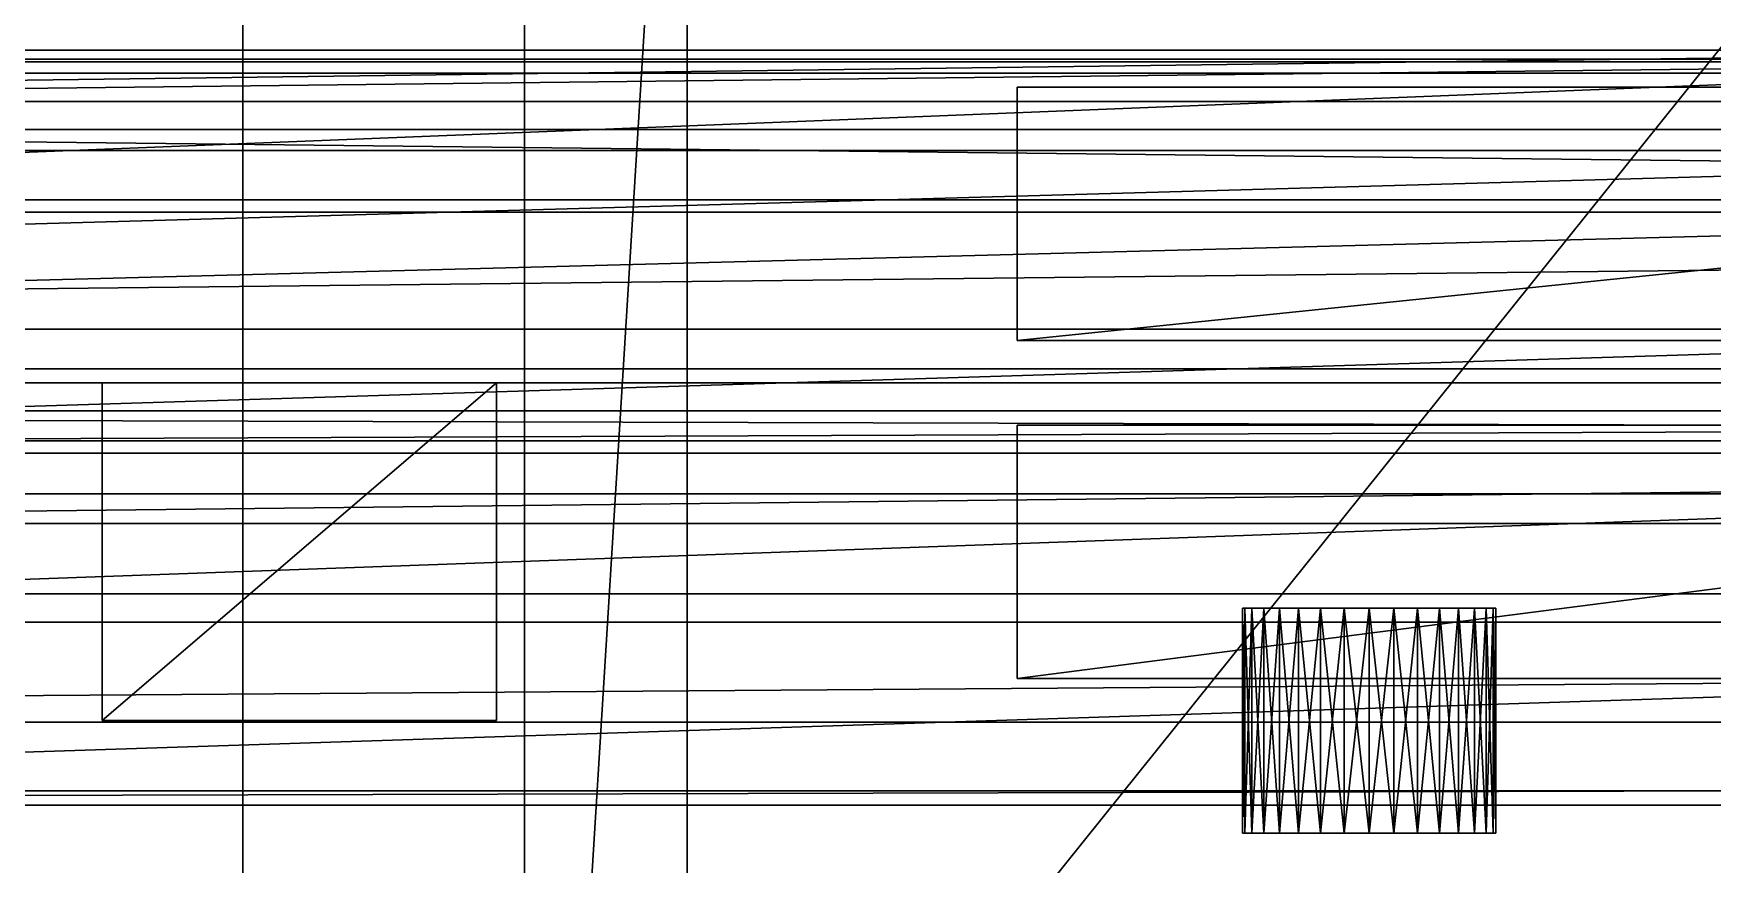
# Model space of a CAD drawing. Header units: millimetres. Extents: x -18 to 4450, y -985 to 970.
# Drawn here: x 1505.1 to 1624.4, y -880.2 to -821.2 of the extents above; entities that cross this region are included whole.
import ezdxf

# ---------------------------------------------------------------- set-up
doc = ezdxf.new("R2010")
doc.units = ezdxf.units.MM
for name, color, linetype in [('body__left_beltline_trim_front_door', 9, 'CONTINUOUS'), ('body__left_door_handle_chrome_face', 9, 'CONTINUOUS'), ('body__left_door_handle_shadow_gap', 8, 'CONTINUOUS'), ('body__left_door_open_reference', 40, 'CONTINUOUS'), ('body__left_door_outer_skin_tapered_surface', 40, 'CONTINUOUS'), ('body__left_door_window_bottom_frame', 250, 'CONTINUOUS'), ('body__left_door_window_top_frame', 250, 'CONTINUOUS'), ('body__left_front_door_lower_weather_strip', 250, 'CONTINUOUS'), ('body__left_side_step_board', 7, 'CONTINUOUS'), ('body__left_side_step_tread_strip_3', 9, 'CONTINUOUS'), ('hard_top__left_front_hardtop_window', 4, 'CONTINUOUS'), ('hard_top__left_front_window_rubber_seal', 250, 'CONTINUOUS'), ('hard_top__left_hardtop_front_window_center_track', 9, 'CONTINUOUS'), ('hard_top__left_hardtop_front_window_lower_inner_shadow', 151, 'CONTINUOUS'), ('hard_top__left_hardtop_front_window_lower_screw_2', 9, 'CONTINUOUS'), ('hard_top__left_hardtop_front_window_sliding_mullion', 250, 'CONTINUOUS'), ('hard_top__left_hardtop_front_window_upper_inner_shadow', 151, 'CONTINUOUS'), ('hard_top__left_hardtop_front_window_upper_screw_2', 9, 'CONTINUOUS'), ('hard_top__left_hardtop_lower_retainer_rail', 9, 'CONTINUOUS'), ('hard_top__left_roof_drip_rail_outer_shadow', 8, 'CONTINUOUS')]:
    doc.layers.add(name, color=color, linetype=linetype)

msp = doc.modelspace()

# ---------------------------------------------------------------- linework, layer by layer
at = {"layer": 'body__left_beltline_trim_front_door'}
for points in [[(1139.999986, -823.000014, 1118.000031), (1139.999986, -823.000014, 1146.000028), (1919.999957, -823.000014, 1146.000028)], [(1139.999986, -823.000014, 1118.000031), (1919.999957, -823.000014, 1146.000028), (1919.999957, -823.000014, 1118.000031)], [(1139.999986, -845.000029, 1146.000028), (1919.999957, -845.000029, 1146.000028), (1919.999957, -823.000014, 1146.000028)], [(1139.999986, -845.000029, 1146.000028), (1919.999957, -823.000014, 1146.000028), (1139.999986, -823.000014, 1146.000028)], [(1139.999986, -845.000029, 1118.000031), (1139.999986, -823.000014, 1118.000031), (1919.999957, -823.000014, 1118.000031)], [(1139.999986, -845.000029, 1118.000031), (1919.999957, -823.000014, 1118.000031), (1919.999957, -845.000029, 1118.000031)], [(1139.999986, -845.000029, 1118.000031), (1919.999957, -845.000029, 1118.000031), (1919.999957, -845.000029, 1146.000028)], [(1139.999986, -845.000029, 1118.000031), (1919.999957, -845.000029, 1146.000028), (1139.999986, -845.000029, 1146.000028)]]:
    msp.add_3dface(points, dxfattribs=at)
at = {"layer": 'body__left_door_handle_chrome_face'}
for points in [[(1575.000048, -866.999984, 1054.999948), (1575.000048, -866.999984, 1077.000022), (1575.000048, -848.999977, 1077.000022)], [(1575.000048, -866.999984, 1054.999948), (1575.000048, -848.999977, 1077.000022), (1575.000048, -848.999977, 1054.999948)], [(1575.000048, -848.999977, 1054.999948), (1575.000048, -848.999977, 1077.000022), (1715.000033, -848.999977, 1077.000022)], [(1575.000048, -848.999977, 1054.999948), (1715.000033, -848.999977, 1077.000022), (1715.000033, -848.999977, 1054.999948)], [(1575.000048, -866.999984, 1077.000022), (1715.000033, -866.999984, 1077.000022), (1715.000033, -848.999977, 1077.000022)], [(1575.000048, -866.999984, 1077.000022), (1715.000033, -848.999977, 1077.000022), (1575.000048, -848.999977, 1077.000022)], [(1575.000048, -866.999984, 1054.999948), (1575.000048, -848.999977, 1054.999948), (1715.000033, -848.999977, 1054.999948)], [(1575.000048, -866.999984, 1054.999948), (1715.000033, -848.999977, 1054.999948), (1715.000033, -866.999984, 1054.999948)], [(1575.000048, -866.999984, 1054.999948), (1715.000033, -866.999984, 1054.999948), (1715.000033, -866.999984, 1077.000022)], [(1575.000048, -866.999984, 1054.999948), (1715.000033, -866.999984, 1077.000022), (1575.000048, -866.999984, 1077.000022)]]:
    msp.add_3dface(points, dxfattribs=at)
at = {"layer": 'body__left_door_handle_shadow_gap'}
for points in [[(1575.000048, -842.999995, 1016.000032), (1575.000048, -842.999995, 1034.000039), (1575.000048, -824.999988, 1034.000039)], [(1575.000048, -842.999995, 1016.000032), (1575.000048, -824.999988, 1034.000039), (1575.000048, -824.999988, 1016.000032)], [(1575.000048, -824.999988, 1016.000032), (1575.000048, -824.999988, 1034.000039), (1750, -824.999988, 1034.000039)], [(1575.000048, -824.999988, 1016.000032), (1750, -824.999988, 1034.000039), (1750, -824.999988, 1016.000032)], [(1575.000048, -842.999995, 1034.000039), (1750, -842.999995, 1034.000039), (1750, -824.999988, 1034.000039)], [(1575.000048, -842.999995, 1034.000039), (1750, -824.999988, 1034.000039), (1575.000048, -824.999988, 1034.000039)], [(1575.000048, -842.999995, 1016.000032), (1575.000048, -824.999988, 1016.000032), (1750, -824.999988, 1016.000032)], [(1575.000048, -842.999995, 1016.000032), (1750, -824.999988, 1016.000032), (1750, -842.999995, 1016.000032)], [(1575.000048, -842.999995, 1016.000032), (1750, -842.999995, 1016.000032), (1750, -842.999995, 1034.000039)], [(1575.000048, -842.999995, 1016.000032), (1750, -842.999995, 1034.000039), (1575.000048, -842.999995, 1034.000039)]]:
    msp.add_3dface(points, dxfattribs=at)
at = {"layer": 'body__left_door_open_reference'}
for points in [[(1194.700003, -875, 774.699986), (1194.700003, -875, 1595.299959), (1965.299964, -875, 1595.299959)], [(1194.700003, -875, 774.699986), (1965.299964, -875, 1595.299959), (1965.299964, -875, 774.699986)], [(1194.700003, -875, 774.699986), (1194.700003, -889.699996, 759.99999), (1965.299964, -889.699996, 759.99999)], [(1194.700003, -875, 774.699986), (1965.299964, -889.699996, 759.99999), (1965.299964, -875, 774.699986)], [(1194.700003, -875, 1595.299959), (1194.700003, -889.699996, 1610.000014), (1965.299964, -889.699996, 1610.000014)], [(1194.700003, -875, 1595.299959), (1965.299964, -889.699996, 1610.000014), (1965.299964, -875, 1595.299959)]]:
    msp.add_3dface(points, dxfattribs=at)
at = {"layer": 'body__left_door_outer_skin_tapered_surface'}
for points in [[(1128.000021, -824.000001, 748.000026), (1128.000021, -734.000027, 748.000026), (1937.999964, -734.000027, 748.000026)], [(1128.000021, -824.000001, 748.000026), (1937.999964, -734.000027, 748.000026), (1937.999964, -824.000001, 748.000026)], [(1128.000021, -824.000001, 1269.999981), (1937.999964, -824.000001, 1307.999969), (1937.999964, -734.000027, 1307.999969)], [(1128.000021, -824.000001, 1269.999981), (1937.999964, -734.000027, 1307.999969), (1128.000021, -734.000027, 1269.999981)], [(1937.999964, -824.000001, 748.000026), (1937.999964, -824.000001, 1307.999969), (1128.000021, -824.000001, 1269.999981)], [(1937.999964, -824.000001, 748.000026), (1128.000021, -824.000001, 1269.999981), (1128.000021, -824.000001, 748.000026)]]:
    msp.add_3dface(points, dxfattribs=at)
at = {"layer": 'body__left_door_window_bottom_frame'}
for points in [[(1121.299982, -823.199987, 1215.999961), (1668.69998, -823.199987, 1215.999961), (1668.69998, -800.800025, 1215.999961)], [(1121.299982, -823.199987, 1215.999961), (1668.69998, -800.800025, 1215.999961), (1121.299982, -800.800025, 1215.999961)], [(1121.299982, -823.199987, 1185.99999), (1121.299982, -800.800025, 1185.99999), (1668.69998, -800.800025, 1185.99999)], [(1121.299982, -823.199987, 1185.99999), (1668.69998, -800.800025, 1185.99999), (1668.69998, -823.199987, 1185.99999)], [(1121.299982, -829.50002, 1192.299962), (1121.299982, -823.199987, 1185.99999), (1668.69998, -823.199987, 1185.99999)], [(1121.299982, -829.50002, 1192.299962), (1668.69998, -823.199987, 1185.99999), (1668.69998, -829.50002, 1192.299962)], [(1121.299982, -829.50002, 1209.699988), (1121.299982, -823.199987, 1215.999961), (1668.69998, -823.199987, 1215.999961)], [(1121.299982, -829.50002, 1209.699988), (1668.69998, -823.199987, 1215.999961), (1668.69998, -829.50002, 1209.699988)], [(1121.299982, -829.50002, 1192.299962), (1668.69998, -829.50002, 1192.299962), (1668.69998, -829.50002, 1209.699988)], [(1121.299982, -829.50002, 1192.299962), (1668.69998, -829.50002, 1209.699988), (1121.299982, -829.50002, 1209.699988)]]:
    msp.add_3dface(points, dxfattribs=at)
at = {"layer": 'body__left_door_window_top_frame'}
for points in [[(1122.14005, -822.359979, 1580.000043), (1667.860031, -822.359979, 1580.000043), (1667.860031, -801.639974, 1580.000043)], [(1122.14005, -822.359979, 1580.000043), (1667.860031, -801.639974, 1580.000043), (1122.14005, -801.639974, 1580.000043)], [(1122.14005, -822.359979, 1546.000004), (1122.14005, -801.639974, 1546.000004), (1667.860031, -801.639974, 1546.000004)], [(1122.14005, -822.359979, 1546.000004), (1667.860031, -801.639974, 1546.000004), (1667.860031, -822.359979, 1546.000004)], [(1122.14005, -829.50002, 1553.140044), (1122.14005, -822.359979, 1546.000004), (1667.860031, -822.359979, 1546.000004)], [(1122.14005, -829.50002, 1553.140044), (1667.860031, -822.359979, 1546.000004), (1667.860031, -829.50002, 1553.140044)], [(1122.14005, -829.50002, 1572.860003), (1122.14005, -822.359979, 1580.000043), (1667.860031, -822.359979, 1580.000043)], [(1122.14005, -829.50002, 1572.860003), (1667.860031, -822.359979, 1580.000043), (1667.860031, -829.50002, 1572.860003)], [(1122.14005, -829.50002, 1553.140044), (1667.860031, -829.50002, 1553.140044), (1667.860031, -829.50002, 1572.860003)], [(1122.14005, -829.50002, 1553.140044), (1667.860031, -829.50002, 1572.860003), (1122.14005, -829.50002, 1572.860003)]]:
    msp.add_3dface(points, dxfattribs=at)
at = {"layer": 'body__left_front_door_lower_weather_strip'}
for points in [[(1228.000045, -825.999975, 741.999984), (1228.000045, -825.999975, 763.999999), (1988.000035, -825.999975, 763.999999)], [(1228.000045, -825.999975, 741.999984), (1988.000035, -825.999975, 763.999999), (1988.000035, -825.999975, 741.999984)], [(1228.000045, -846.000016, 763.999999), (1988.000035, -846.000016, 763.999999), (1988.000035, -825.999975, 763.999999)], [(1228.000045, -846.000016, 763.999999), (1988.000035, -825.999975, 763.999999), (1228.000045, -825.999975, 763.999999)], [(1228.000045, -846.000016, 741.999984), (1228.000045, -825.999975, 741.999984), (1988.000035, -825.999975, 741.999984)], [(1228.000045, -846.000016, 741.999984), (1988.000035, -825.999975, 741.999984), (1988.000035, -846.000016, 741.999984)], [(1228.000045, -846.000016, 741.999984), (1988.000035, -846.000016, 741.999984), (1988.000035, -846.000016, 763.999999)], [(1228.000045, -846.000016, 741.999984), (1988.000035, -846.000016, 763.999999), (1228.000045, -846.000016, 763.999999)]]:
    msp.add_3dface(points, dxfattribs=at)
at = {"layer": 'body__left_side_step_board'}
for points in [[(1539.999962, -958.450019, 631.550014), (1539.999962, -958.450019, 663.450003), (1539.999962, -771.55, 663.450003)], [(1539.999962, -958.450019, 631.550014), (1539.999962, -771.55, 663.450003), (1539.999962, -771.55, 631.550014)], [(1539.999962, -958.450019, 631.550014), (1551.550031, -958.450019, 620.000005), (1551.550031, -771.55, 620.000005)], [(1539.999962, -958.450019, 631.550014), (1551.550031, -771.55, 620.000005), (1539.999962, -771.55, 631.550014)], [(1539.999962, -958.450019, 663.450003), (1551.550031, -958.450019, 675.000012), (1551.550031, -771.55, 675.000012)], [(1539.999962, -958.450019, 663.450003), (1551.550031, -771.55, 675.000012), (1539.999962, -771.55, 663.450003)], [(1551.550031, -958.450019, 675.000012), (2648.449898, -958.450019, 675.000012), (2648.449898, -771.55, 675.000012)], [(1551.550031, -958.450019, 675.000012), (2648.449898, -771.55, 675.000012), (1551.550031, -771.55, 675.000012)], [(1551.550031, -958.450019, 620.000005), (1551.550031, -771.55, 620.000005), (2648.449898, -771.55, 620.000005)], [(1551.550031, -958.450019, 620.000005), (2648.449898, -771.55, 620.000005), (2648.449898, -958.450019, 620.000005)]]:
    msp.add_3dface(points, dxfattribs=at)
at = {"layer": 'body__left_side_step_tread_strip_3'}
for points in [[(1519.999981, -953.000009, 674.000025), (1519.999981, -953.000009, 685.99999), (1519.999981, -791.000009, 685.99999)], [(1519.999981, -953.000009, 674.000025), (1519.999981, -791.000009, 685.99999), (1519.999981, -791.000009, 674.000025)], [(1519.999981, -953.000009, 685.99999), (1649.999976, -953.000009, 685.99999), (1649.999976, -791.000009, 685.99999)], [(1519.999981, -953.000009, 685.99999), (1649.999976, -791.000009, 685.99999), (1519.999981, -791.000009, 685.99999)], [(1519.999981, -953.000009, 674.000025), (1519.999981, -791.000009, 674.000025), (1649.999976, -791.000009, 674.000025)], [(1519.999981, -953.000009, 674.000025), (1649.999976, -791.000009, 674.000025), (1649.999976, -953.000009, 674.000025)]]:
    msp.add_3dface(points, dxfattribs=at)
at = {"layer": 'hard_top__left_front_hardtop_window'}
for points in [[(1419.999957, -833.000004, 1754.999995), (1919.999957, -833.000004, 1754.999995), (1919.999957, -813.000023, 1754.999995)], [(1419.999957, -833.000004, 1754.999995), (1919.999957, -813.000023, 1754.999995), (1419.999957, -813.000023, 1754.999995)], [(1419.999957, -833.000004, 1434.999943), (1419.999957, -813.000023, 1434.999943), (1919.999957, -813.000023, 1434.999943)], [(1419.999957, -833.000004, 1434.999943), (1919.999957, -813.000023, 1434.999943), (1919.999957, -833.000004, 1434.999943)], [(1419.999957, -833.000004, 1434.999943), (1919.999957, -833.000004, 1434.999943), (1919.999957, -833.000004, 1754.999995)], [(1419.999957, -833.000004, 1434.999943), (1919.999957, -833.000004, 1754.999995), (1419.999957, -833.000004, 1754.999995)]]:
    msp.add_3dface(points, dxfattribs=at)
at = {"layer": 'hard_top__left_front_window_rubber_seal'}
for points in [[(1425.879955, -828.000009, 1440.879941), (1425.879955, -828.000009, 1784.119964), (1949.120045, -828.000009, 1784.119964)], [(1425.879955, -828.000009, 1440.879941), (1949.120045, -828.000009, 1784.119964), (1949.120045, -828.000009, 1440.879941)], [(1425.879955, -828.000009, 1440.879941), (1425.879955, -833.880007, 1434.999943), (1949.120045, -833.880007, 1434.999943)], [(1425.879955, -828.000009, 1440.879941), (1949.120045, -833.880007, 1434.999943), (1949.120045, -828.000009, 1440.879941)], [(1425.879955, -828.000009, 1784.119964), (1425.879955, -833.880007, 1789.999962), (1949.120045, -833.880007, 1789.999962)], [(1425.879955, -828.000009, 1784.119964), (1949.120045, -833.880007, 1789.999962), (1949.120045, -828.000009, 1784.119964)], [(1425.879955, -850.120008, 1789.999962), (1949.120045, -850.120008, 1789.999962), (1949.120045, -833.880007, 1789.999962)], [(1425.879955, -850.120008, 1789.999962), (1949.120045, -833.880007, 1789.999962), (1425.879955, -833.880007, 1789.999962)], [(1425.879955, -850.120008, 1434.999943), (1425.879955, -833.880007, 1434.999943), (1949.120045, -833.880007, 1434.999943)], [(1425.879955, -850.120008, 1434.999943), (1949.120045, -833.880007, 1434.999943), (1949.120045, -850.120008, 1434.999943)], [(1425.879955, -856.000006, 1440.879941), (1425.879955, -850.120008, 1434.999943), (1949.120045, -850.120008, 1434.999943)], [(1425.879955, -856.000006, 1440.879941), (1949.120045, -850.120008, 1434.999943), (1949.120045, -856.000006, 1440.879941)], [(1425.879955, -856.000006, 1784.119964), (1425.879955, -850.120008, 1789.999962), (1949.120045, -850.120008, 1789.999962)], [(1425.879955, -856.000006, 1784.119964), (1949.120045, -850.120008, 1789.999962), (1949.120045, -856.000006, 1784.119964)], [(1425.879955, -856.000006, 1440.879941), (1949.120045, -856.000006, 1440.879941), (1949.120045, -856.000006, 1784.119964)], [(1425.879955, -856.000006, 1440.879941), (1949.120045, -856.000006, 1784.119964), (1425.879955, -856.000006, 1784.119964)]]:
    msp.add_3dface(points, dxfattribs=at)
at = {"layer": 'hard_top__left_hardtop_front_window_center_track'}
for points in [[(1419.999957, -861.000001, 1434.999943), (1419.999957, -861.000001, 1452.999949), (1850.000024, -861.000001, 1452.999949)], [(1419.999957, -861.000001, 1434.999943), (1850.000024, -861.000001, 1452.999949), (1850.000024, -861.000001, 1434.999943)], [(1419.999957, -875, 1452.999949), (1850.000024, -875, 1452.999949), (1850.000024, -861.000001, 1452.999949)], [(1419.999957, -875, 1452.999949), (1850.000024, -861.000001, 1452.999949), (1419.999957, -861.000001, 1452.999949)], [(1419.999957, -875, 1434.999943), (1419.999957, -861.000001, 1434.999943), (1850.000024, -861.000001, 1434.999943)], [(1419.999957, -875, 1434.999943), (1850.000024, -861.000001, 1434.999943), (1850.000024, -875, 1434.999943)], [(1419.999957, -875, 1434.999943), (1850.000024, -875, 1434.999943), (1850.000024, -875, 1452.999949)], [(1419.999957, -875, 1434.999943), (1850.000024, -875, 1452.999949), (1419.999957, -875, 1452.999949)]]:
    msp.add_3dface(points, dxfattribs=at)
at = {"layer": 'hard_top__left_hardtop_front_window_lower_inner_shadow'}
for points in [[(1419.999957, -845.000029, 1360.000014), (1419.999957, -845.000029, 1381.999969), (1919.999957, -845.000029, 1381.999969)], [(1419.999957, -845.000029, 1360.000014), (1919.999957, -845.000029, 1381.999969), (1919.999957, -845.000029, 1360.000014)], [(1419.999957, -862.999976, 1381.999969), (1919.999957, -862.999976, 1381.999969), (1919.999957, -845.000029, 1381.999969)], [(1419.999957, -862.999976, 1381.999969), (1919.999957, -845.000029, 1381.999969), (1419.999957, -845.000029, 1381.999969)], [(1419.999957, -862.999976, 1360.000014), (1419.999957, -845.000029, 1360.000014), (1919.999957, -845.000029, 1360.000014)], [(1419.999957, -862.999976, 1360.000014), (1919.999957, -845.000029, 1360.000014), (1919.999957, -862.999976, 1360.000014)], [(1419.999957, -862.999976, 1360.000014), (1919.999957, -862.999976, 1360.000014), (1919.999957, -862.999976, 1381.999969)], [(1419.999957, -862.999976, 1360.000014), (1919.999957, -862.999976, 1381.999969), (1419.999957, -862.999976, 1381.999969)]]:
    msp.add_3dface(points, dxfattribs=at)
at = {"layer": 'hard_top__left_hardtop_front_window_lower_screw_2'}
for points in [[(1591.172934, -878.000021, 1369.755864), (1591.172934, -861.999989, 1369.755864), (1590.999961, -861.999989, 1368.000031)], [(1591.172934, -878.000021, 1369.755864), (1590.999961, -861.999989, 1368.000031), (1590.999961, -878.000021, 1368.000031)], [(1600.000024, -861.999989, 1368.000031), (1591.172934, -861.999989, 1369.755864), (1590.999961, -861.999989, 1368.000031)], [(1590.999961, -878.000021, 1368.000031), (1590.999961, -861.999989, 1368.000031), (1591.172934, -861.999989, 1366.244197)], [(1590.999961, -878.000021, 1368.000031), (1591.172934, -861.999989, 1366.244197), (1591.172934, -878.000021, 1366.244197)], [(1600.000024, -861.999989, 1368.000031), (1590.999961, -861.999989, 1368.000031), (1591.172934, -861.999989, 1366.244197)], [(1591.685057, -878.000021, 1371.444106), (1591.685057, -861.999989, 1371.444106), (1591.172934, -861.999989, 1369.755864)], [(1591.685057, -878.000021, 1371.444106), (1591.172934, -861.999989, 1369.755864), (1591.172934, -878.000021, 1369.755864)], [(1600.000024, -861.999989, 1368.000031), (1591.685057, -861.999989, 1371.444106), (1591.172934, -861.999989, 1369.755864)], [(1591.172934, -878.000021, 1366.244197), (1591.172934, -861.999989, 1366.244197), (1591.685057, -861.999989, 1364.555836)], [(1591.172934, -878.000021, 1366.244197), (1591.685057, -861.999989, 1364.555836), (1591.685057, -878.000021, 1364.555836)], [(1600.000024, -861.999989, 1368.000031), (1591.172934, -861.999989, 1366.244197), (1591.685057, -861.999989, 1364.555836)], [(1592.51678, -878.000021, 1373.000145), (1592.51678, -861.999989, 1373.000145), (1591.685057, -861.999989, 1371.444106)], [(1592.51678, -878.000021, 1373.000145), (1591.685057, -861.999989, 1371.444106), (1591.685057, -878.000021, 1371.444106)], [(1600.000024, -861.999989, 1368.000031), (1592.51678, -861.999989, 1373.000145), (1591.685057, -861.999989, 1371.444106)], [(1591.685057, -878.000021, 1364.555836), (1591.685057, -861.999989, 1364.555836), (1592.51678, -861.999989, 1362.999916)], [(1591.685057, -878.000021, 1364.555836), (1592.51678, -861.999989, 1362.999916), (1592.51678, -878.000021, 1362.999916)], [(1600.000024, -861.999989, 1368.000031), (1591.685057, -861.999989, 1364.555836), (1592.51678, -861.999989, 1362.999916)], [(1593.636036, -878.000021, 1374.364018), (1593.636036, -861.999989, 1374.364018), (1592.51678, -861.999989, 1373.000145)], [(1593.636036, -878.000021, 1374.364018), (1592.51678, -861.999989, 1373.000145), (1592.51678, -878.000021, 1373.000145)], [(1600.000024, -861.999989, 1368.000031), (1593.636036, -861.999989, 1374.364018), (1592.51678, -861.999989, 1373.000145)], [(1592.51678, -878.000021, 1362.999916), (1592.51678, -861.999989, 1362.999916), (1593.636036, -861.999989, 1361.636043)], [(1592.51678, -878.000021, 1362.999916), (1593.636036, -861.999989, 1361.636043), (1593.636036, -878.000021, 1361.636043)], [(1600.000024, -861.999989, 1368.000031), (1592.51678, -861.999989, 1362.999916), (1593.636036, -861.999989, 1361.636043)], [(1594.999909, -878.000021, 1375.483274), (1594.999909, -861.999989, 1375.483274), (1593.636036, -861.999989, 1374.364018)], [(1594.999909, -878.000021, 1375.483274), (1593.636036, -861.999989, 1374.364018), (1593.636036, -878.000021, 1374.364018)], [(1600.000024, -861.999989, 1368.000031), (1594.999909, -861.999989, 1375.483274), (1593.636036, -861.999989, 1374.364018)], [(1593.636036, -878.000021, 1361.636043), (1593.636036, -861.999989, 1361.636043), (1594.999909, -861.999989, 1360.516787)], [(1593.636036, -878.000021, 1361.636043), (1594.999909, -861.999989, 1360.516787), (1594.999909, -878.000021, 1360.516787)], [(1600.000024, -861.999989, 1368.000031), (1593.636036, -861.999989, 1361.636043), (1594.999909, -861.999989, 1360.516787)], [(1596.555829, -878.000021, 1376.314878), (1596.555829, -861.999989, 1376.314878), (1594.999909, -861.999989, 1375.483274)], [(1596.555829, -878.000021, 1376.314878), (1594.999909, -861.999989, 1375.483274), (1594.999909, -878.000021, 1375.483274)], [(1600.000024, -861.999989, 1368.000031), (1596.555829, -861.999989, 1376.314878), (1594.999909, -861.999989, 1375.483274)], [(1594.999909, -878.000021, 1360.516787), (1594.999909, -861.999989, 1360.516787), (1596.555829, -861.999989, 1359.685063)], [(1594.999909, -878.000021, 1360.516787), (1596.555829, -861.999989, 1359.685063), (1596.555829, -878.000021, 1359.685063)], [(1600.000024, -861.999989, 1368.000031), (1594.999909, -861.999989, 1360.516787), (1596.555829, -861.999989, 1359.685063)], [(1598.24419, -878.000021, 1376.827121), (1598.24419, -861.999989, 1376.827121), (1596.555829, -861.999989, 1376.314878)], [(1598.24419, -878.000021, 1376.827121), (1596.555829, -861.999989, 1376.314878), (1596.555829, -878.000021, 1376.314878)], [(1600.000024, -861.999989, 1368.000031), (1598.24419, -861.999989, 1376.827121), (1596.555829, -861.999989, 1376.314878)], [(1596.555829, -878.000021, 1359.685063), (1596.555829, -861.999989, 1359.685063), (1598.24419, -861.999989, 1359.17294)], [(1596.555829, -878.000021, 1359.685063), (1598.24419, -861.999989, 1359.17294), (1598.24419, -878.000021, 1359.17294)], [(1600.000024, -861.999989, 1368.000031), (1596.555829, -861.999989, 1359.685063), (1598.24419, -861.999989, 1359.17294)], [(1600.000024, -878.000021, 1376.999974), (1600.000024, -861.999989, 1376.999974), (1598.24419, -861.999989, 1376.827121)], [(1600.000024, -878.000021, 1376.999974), (1598.24419, -861.999989, 1376.827121), (1598.24419, -878.000021, 1376.827121)], [(1600.000024, -861.999989, 1368.000031), (1600.000024, -861.999989, 1376.999974), (1598.24419, -861.999989, 1376.827121)], [(1598.24419, -878.000021, 1359.17294), (1598.24419, -861.999989, 1359.17294), (1600.000024, -861.999989, 1358.999968)], [(1598.24419, -878.000021, 1359.17294), (1600.000024, -861.999989, 1358.999968), (1600.000024, -878.000021, 1358.999968)], [(1600.000024, -861.999989, 1368.000031), (1598.24419, -861.999989, 1359.17294), (1600.000024, -861.999989, 1358.999968)], [(1600.000024, -861.999989, 1368.000031), (1608.999968, -861.999989, 1368.000031), (1608.827114, -861.999989, 1369.755864)], [(1600.000024, -861.999989, 1368.000031), (1608.827114, -861.999989, 1369.755864), (1608.314872, -861.999989, 1371.444106)], [(1600.000024, -861.999989, 1368.000031), (1608.314872, -861.999989, 1371.444106), (1607.483268, -861.999989, 1373.000145)], [(1600.000024, -861.999989, 1368.000031), (1607.483268, -861.999989, 1373.000145), (1606.364012, -861.999989, 1374.364018)], [(1600.000024, -861.999989, 1368.000031), (1606.364012, -861.999989, 1374.364018), (1605.000138, -861.999989, 1375.483274)], [(1600.000024, -861.999989, 1368.000031), (1605.000138, -861.999989, 1375.483274), (1603.444099, -861.999989, 1376.314878)], [(1600.000024, -861.999989, 1368.000031), (1603.444099, -861.999989, 1376.314878), (1601.755857, -861.999989, 1376.827121)], [(1601.755857, -878.000021, 1376.827121), (1601.755857, -861.999989, 1376.827121), (1600.000024, -861.999989, 1376.999974)], [(1601.755857, -878.000021, 1376.827121), (1600.000024, -861.999989, 1376.999974), (1600.000024, -878.000021, 1376.999974)], [(1600.000024, -861.999989, 1368.000031), (1601.755857, -861.999989, 1376.827121), (1600.000024, -861.999989, 1376.999974)], [(1600.000024, -878.000021, 1358.999968), (1600.000024, -861.999989, 1358.999968), (1601.755857, -861.999989, 1359.17294)], [(1600.000024, -878.000021, 1358.999968), (1601.755857, -861.999989, 1359.17294), (1601.755857, -878.000021, 1359.17294)], [(1600.000024, -861.999989, 1368.000031), (1600.000024, -861.999989, 1358.999968), (1601.755857, -861.999989, 1359.17294)], [(1600.000024, -861.999989, 1368.000031), (1601.755857, -861.999989, 1359.17294), (1603.444099, -861.999989, 1359.685063)], [(1600.000024, -861.999989, 1368.000031), (1603.444099, -861.999989, 1359.685063), (1605.000138, -861.999989, 1360.516787)], [(1600.000024, -861.999989, 1368.000031), (1605.000138, -861.999989, 1360.516787), (1606.364012, -861.999989, 1361.636043)], [(1600.000024, -861.999989, 1368.000031), (1606.364012, -861.999989, 1361.636043), (1607.483268, -861.999989, 1362.999916)], [(1600.000024, -861.999989, 1368.000031), (1607.483268, -861.999989, 1362.999916), (1608.314872, -861.999989, 1364.555836)], [(1600.000024, -861.999989, 1368.000031), (1608.314872, -861.999989, 1364.555836), (1608.827114, -861.999989, 1366.244197)], [(1600.000024, -861.999989, 1368.000031), (1608.827114, -861.999989, 1366.244197), (1608.999968, -861.999989, 1368.000031)], [(1603.444099, -878.000021, 1376.314878), (1603.444099, -861.999989, 1376.314878), (1601.755857, -861.999989, 1376.827121)], [(1603.444099, -878.000021, 1376.314878), (1601.755857, -861.999989, 1376.827121), (1601.755857, -878.000021, 1376.827121)], [(1601.755857, -878.000021, 1359.17294), (1601.755857, -861.999989, 1359.17294), (1603.444099, -861.999989, 1359.685063)], [(1601.755857, -878.000021, 1359.17294), (1603.444099, -861.999989, 1359.685063), (1603.444099, -878.000021, 1359.685063)], [(1605.000138, -878.000021, 1375.483274), (1605.000138, -861.999989, 1375.483274), (1603.444099, -861.999989, 1376.314878)], [(1605.000138, -878.000021, 1375.483274), (1603.444099, -861.999989, 1376.314878), (1603.444099, -878.000021, 1376.314878)], [(1603.444099, -878.000021, 1359.685063), (1603.444099, -861.999989, 1359.685063), (1605.000138, -861.999989, 1360.516787)], [(1603.444099, -878.000021, 1359.685063), (1605.000138, -861.999989, 1360.516787), (1605.000138, -878.000021, 1360.516787)], [(1606.364012, -878.000021, 1374.364018), (1606.364012, -861.999989, 1374.364018), (1605.000138, -861.999989, 1375.483274)], [(1606.364012, -878.000021, 1374.364018), (1605.000138, -861.999989, 1375.483274), (1605.000138, -878.000021, 1375.483274)], [(1605.000138, -878.000021, 1360.516787), (1605.000138, -861.999989, 1360.516787), (1606.364012, -861.999989, 1361.636043)], [(1605.000138, -878.000021, 1360.516787), (1606.364012, -861.999989, 1361.636043), (1606.364012, -878.000021, 1361.636043)], [(1607.483268, -878.000021, 1373.000145), (1607.483268, -861.999989, 1373.000145), (1606.364012, -861.999989, 1374.364018)], [(1607.483268, -878.000021, 1373.000145), (1606.364012, -861.999989, 1374.364018), (1606.364012, -878.000021, 1374.364018)], [(1606.364012, -878.000021, 1361.636043), (1606.364012, -861.999989, 1361.636043), (1607.483268, -861.999989, 1362.999916)], [(1606.364012, -878.000021, 1361.636043), (1607.483268, -861.999989, 1362.999916), (1607.483268, -878.000021, 1362.999916)], [(1608.314872, -878.000021, 1371.444106), (1608.314872, -861.999989, 1371.444106), (1607.483268, -861.999989, 1373.000145)], [(1608.314872, -878.000021, 1371.444106), (1607.483268, -861.999989, 1373.000145), (1607.483268, -878.000021, 1373.000145)], [(1607.483268, -878.000021, 1362.999916), (1607.483268, -861.999989, 1362.999916), (1608.314872, -861.999989, 1364.555836)], [(1607.483268, -878.000021, 1362.999916), (1608.314872, -861.999989, 1364.555836), (1608.314872, -878.000021, 1364.555836)], [(1608.827114, -878.000021, 1369.755864), (1608.827114, -861.999989, 1369.755864), (1608.314872, -861.999989, 1371.444106)], [(1608.827114, -878.000021, 1369.755864), (1608.314872, -861.999989, 1371.444106), (1608.314872, -878.000021, 1371.444106)], [(1608.314872, -878.000021, 1364.555836), (1608.314872, -861.999989, 1364.555836), (1608.827114, -861.999989, 1366.244197)], [(1608.314872, -878.000021, 1364.555836), (1608.827114, -861.999989, 1366.244197), (1608.827114, -878.000021, 1366.244197)], [(1608.999968, -878.000021, 1368.000031), (1608.999968, -861.999989, 1368.000031), (1608.827114, -861.999989, 1369.755864)], [(1608.999968, -878.000021, 1368.000031), (1608.827114, -861.999989, 1369.755864), (1608.827114, -878.000021, 1369.755864)], [(1608.827114, -878.000021, 1366.244197), (1608.827114, -861.999989, 1366.244197), (1608.999968, -861.999989, 1368.000031)], [(1608.827114, -878.000021, 1366.244197), (1608.999968, -861.999989, 1368.000031), (1608.999968, -878.000021, 1368.000031)], [(1600.000024, -878.000021, 1368.000031), (1590.999961, -878.000021, 1368.000031), (1591.172934, -878.000021, 1369.755864)], [(1600.000024, -878.000021, 1368.000031), (1591.172934, -878.000021, 1366.244197), (1590.999961, -878.000021, 1368.000031)], [(1600.000024, -878.000021, 1368.000031), (1591.172934, -878.000021, 1369.755864), (1591.685057, -878.000021, 1371.444106)], [(1600.000024, -878.000021, 1368.000031), (1591.685057, -878.000021, 1364.555836), (1591.172934, -878.000021, 1366.244197)], [(1600.000024, -878.000021, 1368.000031), (1591.685057, -878.000021, 1371.444106), (1592.51678, -878.000021, 1373.000145)], [(1600.000024, -878.000021, 1368.000031), (1592.51678, -878.000021, 1362.999916), (1591.685057, -878.000021, 1364.555836)], [(1600.000024, -878.000021, 1368.000031), (1592.51678, -878.000021, 1373.000145), (1593.636036, -878.000021, 1374.364018)], [(1600.000024, -878.000021, 1368.000031), (1593.636036, -878.000021, 1361.636043), (1592.51678, -878.000021, 1362.999916)], [(1600.000024, -878.000021, 1368.000031), (1593.636036, -878.000021, 1374.364018), (1594.999909, -878.000021, 1375.483274)], [(1600.000024, -878.000021, 1368.000031), (1594.999909, -878.000021, 1360.516787), (1593.636036, -878.000021, 1361.636043)], [(1600.000024, -878.000021, 1368.000031), (1594.999909, -878.000021, 1375.483274), (1596.555829, -878.000021, 1376.314878)], [(1600.000024, -878.000021, 1368.000031), (1596.555829, -878.000021, 1359.685063), (1594.999909, -878.000021, 1360.516787)], [(1600.000024, -878.000021, 1368.000031), (1596.555829, -878.000021, 1376.314878), (1598.24419, -878.000021, 1376.827121)], [(1600.000024, -878.000021, 1368.000031), (1598.24419, -878.000021, 1359.17294), (1596.555829, -878.000021, 1359.685063)], [(1600.000024, -878.000021, 1368.000031), (1598.24419, -878.000021, 1376.827121), (1600.000024, -878.000021, 1376.999974)], [(1600.000024, -878.000021, 1368.000031), (1600.000024, -878.000021, 1358.999968), (1598.24419, -878.000021, 1359.17294)], [(1600.000024, -878.000021, 1368.000031), (1608.827114, -878.000021, 1369.755864), (1608.999968, -878.000021, 1368.000031)], [(1600.000024, -878.000021, 1368.000031), (1608.314872, -878.000021, 1371.444106), (1608.827114, -878.000021, 1369.755864)], [(1600.000024, -878.000021, 1368.000031), (1607.483268, -878.000021, 1373.000145), (1608.314872, -878.000021, 1371.444106)], [(1600.000024, -878.000021, 1368.000031), (1606.364012, -878.000021, 1374.364018), (1607.483268, -878.000021, 1373.000145)], [(1600.000024, -878.000021, 1368.000031), (1605.000138, -878.000021, 1375.483274), (1606.364012, -878.000021, 1374.364018)], [(1600.000024, -878.000021, 1368.000031), (1603.444099, -878.000021, 1376.314878), (1605.000138, -878.000021, 1375.483274)], [(1600.000024, -878.000021, 1368.000031), (1601.755857, -878.000021, 1376.827121), (1603.444099, -878.000021, 1376.314878)], [(1600.000024, -878.000021, 1368.000031), (1600.000024, -878.000021, 1376.999974), (1601.755857, -878.000021, 1376.827121)], [(1600.000024, -878.000021, 1368.000031), (1601.755857, -878.000021, 1359.17294), (1600.000024, -878.000021, 1358.999968)], [(1600.000024, -878.000021, 1368.000031), (1603.444099, -878.000021, 1359.685063), (1601.755857, -878.000021, 1359.17294)], [(1600.000024, -878.000021, 1368.000031), (1605.000138, -878.000021, 1360.516787), (1603.444099, -878.000021, 1359.685063)], [(1600.000024, -878.000021, 1368.000031), (1606.364012, -878.000021, 1361.636043), (1605.000138, -878.000021, 1360.516787)], [(1600.000024, -878.000021, 1368.000031), (1607.483268, -878.000021, 1362.999916), (1606.364012, -878.000021, 1361.636043)], [(1600.000024, -878.000021, 1368.000031), (1608.314872, -878.000021, 1364.555836), (1607.483268, -878.000021, 1362.999916)], [(1600.000024, -878.000021, 1368.000031), (1608.827114, -878.000021, 1366.244197), (1608.314872, -878.000021, 1364.555836)], [(1600.000024, -878.000021, 1368.000031), (1608.999968, -878.000021, 1368.000031), (1608.827114, -878.000021, 1366.244197)]]:
    msp.add_3dface(points, dxfattribs=at)
at = {"layer": 'hard_top__left_hardtop_front_window_sliding_mullion'}
for points in [[(1509.99999, -870.000005, 1437.999964), (1509.99999, -870.000005, 1738.000035), (1509.99999, -846.000016, 1738.000035)], [(1509.99999, -870.000005, 1437.999964), (1509.99999, -846.000016, 1738.000035), (1509.99999, -846.000016, 1437.999964)], [(1509.99999, -846.000016, 1437.999964), (1509.99999, -846.000016, 1738.000035), (1537.999988, -846.000016, 1738.000035)], [(1509.99999, -846.000016, 1437.999964), (1537.999988, -846.000016, 1738.000035), (1537.999988, -846.000016, 1437.999964)], [(1509.99999, -870.000005, 1738.000035), (1537.999988, -870.000005, 1738.000035), (1537.999988, -846.000016, 1738.000035)], [(1509.99999, -870.000005, 1738.000035), (1537.999988, -846.000016, 1738.000035), (1509.99999, -846.000016, 1738.000035)], [(1509.99999, -870.000005, 1437.999964), (1509.99999, -846.000016, 1437.999964), (1537.999988, -846.000016, 1437.999964)], [(1509.99999, -870.000005, 1437.999964), (1537.999988, -846.000016, 1437.999964), (1537.999988, -870.000005, 1437.999964)], [(1537.999988, -870.000005, 1437.999964), (1537.999988, -846.000016, 1437.999964), (1537.999988, -846.000016, 1738.000035)], [(1537.999988, -870.000005, 1437.999964), (1537.999988, -846.000016, 1738.000035), (1537.999988, -870.000005, 1738.000035)], [(1509.99999, -870.000005, 1437.999964), (1537.999988, -870.000005, 1437.999964), (1537.999988, -870.000005, 1738.000035)], [(1509.99999, -870.000005, 1437.999964), (1537.999988, -870.000005, 1738.000035), (1509.99999, -870.000005, 1738.000035)]]:
    msp.add_3dface(points, dxfattribs=at)
at = {"layer": 'hard_top__left_hardtop_front_window_upper_inner_shadow'}
for points in [[(1419.999957, -845.000029, 1731.999993), (1419.999957, -845.000029, 1753.999949), (1919.999957, -845.000029, 1753.999949)], [(1419.999957, -845.000029, 1731.999993), (1919.999957, -845.000029, 1753.999949), (1919.999957, -845.000029, 1731.999993)], [(1419.999957, -862.999976, 1753.999949), (1919.999957, -862.999976, 1753.999949), (1919.999957, -845.000029, 1753.999949)], [(1419.999957, -862.999976, 1753.999949), (1919.999957, -845.000029, 1753.999949), (1419.999957, -845.000029, 1753.999949)], [(1419.999957, -862.999976, 1731.999993), (1419.999957, -845.000029, 1731.999993), (1919.999957, -845.000029, 1731.999993)], [(1419.999957, -862.999976, 1731.999993), (1919.999957, -845.000029, 1731.999993), (1919.999957, -862.999976, 1731.999993)], [(1419.999957, -862.999976, 1731.999993), (1919.999957, -862.999976, 1731.999993), (1919.999957, -862.999976, 1753.999949)], [(1419.999957, -862.999976, 1731.999993), (1919.999957, -862.999976, 1753.999949), (1419.999957, -862.999976, 1753.999949)]]:
    msp.add_3dface(points, dxfattribs=at)
at = {"layer": 'hard_top__left_hardtop_front_window_upper_screw_2'}
for points in [[(1591.172934, -878.000021, 1725.755811), (1591.172934, -861.999989, 1725.755811), (1590.999961, -861.999989, 1723.999977)], [(1591.172934, -878.000021, 1725.755811), (1590.999961, -861.999989, 1723.999977), (1590.999961, -878.000021, 1723.999977)], [(1600.000024, -861.999989, 1723.999977), (1591.172934, -861.999989, 1725.755811), (1590.999961, -861.999989, 1723.999977)], [(1590.999961, -878.000021, 1723.999977), (1590.999961, -861.999989, 1723.999977), (1591.172934, -861.999989, 1722.244143)], [(1590.999961, -878.000021, 1723.999977), (1591.172934, -861.999989, 1722.244143), (1591.172934, -878.000021, 1722.244143)], [(1600.000024, -861.999989, 1723.999977), (1590.999961, -861.999989, 1723.999977), (1591.172934, -861.999989, 1722.244143)], [(1591.685057, -878.000021, 1727.444172), (1591.685057, -861.999989, 1727.444172), (1591.172934, -861.999989, 1725.755811)], [(1591.685057, -878.000021, 1727.444172), (1591.172934, -861.999989, 1725.755811), (1591.172934, -878.000021, 1725.755811)], [(1600.000024, -861.999989, 1723.999977), (1591.685057, -861.999989, 1727.444172), (1591.172934, -861.999989, 1725.755811)], [(1591.172934, -878.000021, 1722.244143), (1591.172934, -861.999989, 1722.244143), (1591.685057, -861.999989, 1720.555902)], [(1591.172934, -878.000021, 1722.244143), (1591.685057, -861.999989, 1720.555902), (1591.685057, -878.000021, 1720.555902)], [(1600.000024, -861.999989, 1723.999977), (1591.172934, -861.999989, 1722.244143), (1591.685057, -861.999989, 1720.555902)], [(1592.51678, -878.000021, 1729.000092), (1592.51678, -861.999989, 1729.000092), (1591.685057, -861.999989, 1727.444172)], [(1592.51678, -878.000021, 1729.000092), (1591.685057, -861.999989, 1727.444172), (1591.685057, -878.000021, 1727.444172)], [(1600.000024, -861.999989, 1723.999977), (1592.51678, -861.999989, 1729.000092), (1591.685057, -861.999989, 1727.444172)], [(1591.685057, -878.000021, 1720.555902), (1591.685057, -861.999989, 1720.555902), (1592.51678, -861.999989, 1718.999863)], [(1591.685057, -878.000021, 1720.555902), (1592.51678, -861.999989, 1718.999863), (1592.51678, -878.000021, 1718.999863)], [(1600.000024, -861.999989, 1723.999977), (1591.685057, -861.999989, 1720.555902), (1592.51678, -861.999989, 1718.999863)], [(1593.636036, -878.000021, 1730.363965), (1593.636036, -861.999989, 1730.363965), (1592.51678, -861.999989, 1729.000092)], [(1593.636036, -878.000021, 1730.363965), (1592.51678, -861.999989, 1729.000092), (1592.51678, -878.000021, 1729.000092)], [(1600.000024, -861.999989, 1723.999977), (1593.636036, -861.999989, 1730.363965), (1592.51678, -861.999989, 1729.000092)], [(1592.51678, -878.000021, 1718.999863), (1592.51678, -861.999989, 1718.999863), (1593.636036, -861.999989, 1717.635989)], [(1592.51678, -878.000021, 1718.999863), (1593.636036, -861.999989, 1717.635989), (1593.636036, -878.000021, 1717.635989)], [(1600.000024, -861.999989, 1723.999977), (1592.51678, -861.999989, 1718.999863), (1593.636036, -861.999989, 1717.635989)], [(1594.999909, -878.000021, 1731.483221), (1594.999909, -861.999989, 1731.483221), (1593.636036, -861.999989, 1730.363965)], [(1594.999909, -878.000021, 1731.483221), (1593.636036, -861.999989, 1730.363965), (1593.636036, -878.000021, 1730.363965)], [(1600.000024, -861.999989, 1723.999977), (1594.999909, -861.999989, 1731.483221), (1593.636036, -861.999989, 1730.363965)], [(1593.636036, -878.000021, 1717.635989), (1593.636036, -861.999989, 1717.635989), (1594.999909, -861.999989, 1716.516733)], [(1593.636036, -878.000021, 1717.635989), (1594.999909, -861.999989, 1716.516733), (1594.999909, -878.000021, 1716.516733)], [(1600.000024, -861.999989, 1723.999977), (1593.636036, -861.999989, 1717.635989), (1594.999909, -861.999989, 1716.516733)], [(1596.555829, -878.000021, 1732.314944), (1596.555829, -861.999989, 1732.314944), (1594.999909, -861.999989, 1731.483221)], [(1596.555829, -878.000021, 1732.314944), (1594.999909, -861.999989, 1731.483221), (1594.999909, -878.000021, 1731.483221)], [(1600.000024, -861.999989, 1723.999977), (1596.555829, -861.999989, 1732.314944), (1594.999909, -861.999989, 1731.483221)], [(1594.999909, -878.000021, 1716.516733), (1594.999909, -861.999989, 1716.516733), (1596.555829, -861.999989, 1715.685129)], [(1594.999909, -878.000021, 1716.516733), (1596.555829, -861.999989, 1715.685129), (1596.555829, -878.000021, 1715.685129)], [(1600.000024, -861.999989, 1723.999977), (1594.999909, -861.999989, 1716.516733), (1596.555829, -861.999989, 1715.685129)], [(1598.24419, -878.000021, 1732.827067), (1598.24419, -861.999989, 1732.827067), (1596.555829, -861.999989, 1732.314944)], [(1598.24419, -878.000021, 1732.827067), (1596.555829, -861.999989, 1732.314944), (1596.555829, -878.000021, 1732.314944)], [(1600.000024, -861.999989, 1723.999977), (1598.24419, -861.999989, 1732.827067), (1596.555829, -861.999989, 1732.314944)], [(1596.555829, -878.000021, 1715.685129), (1596.555829, -861.999989, 1715.685129), (1598.24419, -861.999989, 1715.172887)], [(1596.555829, -878.000021, 1715.685129), (1598.24419, -861.999989, 1715.172887), (1598.24419, -878.000021, 1715.172887)], [(1600.000024, -861.999989, 1723.999977), (1596.555829, -861.999989, 1715.685129), (1598.24419, -861.999989, 1715.172887)], [(1600.000024, -878.000021, 1733.00004), (1600.000024, -861.999989, 1733.00004), (1598.24419, -861.999989, 1732.827067)], [(1600.000024, -878.000021, 1733.00004), (1598.24419, -861.999989, 1732.827067), (1598.24419, -878.000021, 1732.827067)], [(1600.000024, -861.999989, 1723.999977), (1600.000024, -861.999989, 1733.00004), (1598.24419, -861.999989, 1732.827067)], [(1598.24419, -878.000021, 1715.172887), (1598.24419, -861.999989, 1715.172887), (1600.000024, -861.999989, 1715.000033)], [(1598.24419, -878.000021, 1715.172887), (1600.000024, -861.999989, 1715.000033), (1600.000024, -878.000021, 1715.000033)], [(1600.000024, -861.999989, 1723.999977), (1598.24419, -861.999989, 1715.172887), (1600.000024, -861.999989, 1715.000033)], [(1600.000024, -861.999989, 1723.999977), (1608.999968, -861.999989, 1723.999977), (1608.827114, -861.999989, 1725.755811)], [(1600.000024, -861.999989, 1723.999977), (1608.827114, -861.999989, 1725.755811), (1608.314872, -861.999989, 1727.444172)], [(1600.000024, -861.999989, 1723.999977), (1608.314872, -861.999989, 1727.444172), (1607.483268, -861.999989, 1729.000092)], [(1600.000024, -861.999989, 1723.999977), (1607.483268, -861.999989, 1729.000092), (1606.364012, -861.999989, 1730.363965)], [(1600.000024, -861.999989, 1723.999977), (1606.364012, -861.999989, 1730.363965), (1605.000138, -861.999989, 1731.483221)], [(1600.000024, -861.999989, 1723.999977), (1605.000138, -861.999989, 1731.483221), (1603.444099, -861.999989, 1732.314944)], [(1600.000024, -861.999989, 1723.999977), (1603.444099, -861.999989, 1732.314944), (1601.755857, -861.999989, 1732.827067)], [(1601.755857, -878.000021, 1732.827067), (1601.755857, -861.999989, 1732.827067), (1600.000024, -861.999989, 1733.00004)], [(1601.755857, -878.000021, 1732.827067), (1600.000024, -861.999989, 1733.00004), (1600.000024, -878.000021, 1733.00004)], [(1600.000024, -861.999989, 1723.999977), (1601.755857, -861.999989, 1732.827067), (1600.000024, -861.999989, 1733.00004)], [(1600.000024, -878.000021, 1715.000033), (1600.000024, -861.999989, 1715.000033), (1601.755857, -861.999989, 1715.172887)], [(1600.000024, -878.000021, 1715.000033), (1601.755857, -861.999989, 1715.172887), (1601.755857, -878.000021, 1715.172887)], [(1600.000024, -861.999989, 1723.999977), (1600.000024, -861.999989, 1715.000033), (1601.755857, -861.999989, 1715.172887)], [(1600.000024, -861.999989, 1723.999977), (1601.755857, -861.999989, 1715.172887), (1603.444099, -861.999989, 1715.685129)], [(1600.000024, -861.999989, 1723.999977), (1603.444099, -861.999989, 1715.685129), (1605.000138, -861.999989, 1716.516733)], [(1600.000024, -861.999989, 1723.999977), (1605.000138, -861.999989, 1716.516733), (1606.364012, -861.999989, 1717.635989)], [(1600.000024, -861.999989, 1723.999977), (1606.364012, -861.999989, 1717.635989), (1607.483268, -861.999989, 1718.999863)], [(1600.000024, -861.999989, 1723.999977), (1607.483268, -861.999989, 1718.999863), (1608.314872, -861.999989, 1720.555902)], [(1600.000024, -861.999989, 1723.999977), (1608.314872, -861.999989, 1720.555902), (1608.827114, -861.999989, 1722.244143)], [(1600.000024, -861.999989, 1723.999977), (1608.827114, -861.999989, 1722.244143), (1608.999968, -861.999989, 1723.999977)], [(1603.444099, -878.000021, 1732.314944), (1603.444099, -861.999989, 1732.314944), (1601.755857, -861.999989, 1732.827067)], [(1603.444099, -878.000021, 1732.314944), (1601.755857, -861.999989, 1732.827067), (1601.755857, -878.000021, 1732.827067)], [(1601.755857, -878.000021, 1715.172887), (1601.755857, -861.999989, 1715.172887), (1603.444099, -861.999989, 1715.685129)], [(1601.755857, -878.000021, 1715.172887), (1603.444099, -861.999989, 1715.685129), (1603.444099, -878.000021, 1715.685129)], [(1605.000138, -878.000021, 1731.483221), (1605.000138, -861.999989, 1731.483221), (1603.444099, -861.999989, 1732.314944)], [(1605.000138, -878.000021, 1731.483221), (1603.444099, -861.999989, 1732.314944), (1603.444099, -878.000021, 1732.314944)], [(1603.444099, -878.000021, 1715.685129), (1603.444099, -861.999989, 1715.685129), (1605.000138, -861.999989, 1716.516733)], [(1603.444099, -878.000021, 1715.685129), (1605.000138, -861.999989, 1716.516733), (1605.000138, -878.000021, 1716.516733)], [(1606.364012, -878.000021, 1730.363965), (1606.364012, -861.999989, 1730.363965), (1605.000138, -861.999989, 1731.483221)], [(1606.364012, -878.000021, 1730.363965), (1605.000138, -861.999989, 1731.483221), (1605.000138, -878.000021, 1731.483221)], [(1605.000138, -878.000021, 1716.516733), (1605.000138, -861.999989, 1716.516733), (1606.364012, -861.999989, 1717.635989)], [(1605.000138, -878.000021, 1716.516733), (1606.364012, -861.999989, 1717.635989), (1606.364012, -878.000021, 1717.635989)], [(1607.483268, -878.000021, 1729.000092), (1607.483268, -861.999989, 1729.000092), (1606.364012, -861.999989, 1730.363965)], [(1607.483268, -878.000021, 1729.000092), (1606.364012, -861.999989, 1730.363965), (1606.364012, -878.000021, 1730.363965)], [(1606.364012, -878.000021, 1717.635989), (1606.364012, -861.999989, 1717.635989), (1607.483268, -861.999989, 1718.999863)], [(1606.364012, -878.000021, 1717.635989), (1607.483268, -861.999989, 1718.999863), (1607.483268, -878.000021, 1718.999863)], [(1608.314872, -878.000021, 1727.444172), (1608.314872, -861.999989, 1727.444172), (1607.483268, -861.999989, 1729.000092)], [(1608.314872, -878.000021, 1727.444172), (1607.483268, -861.999989, 1729.000092), (1607.483268, -878.000021, 1729.000092)], [(1607.483268, -878.000021, 1718.999863), (1607.483268, -861.999989, 1718.999863), (1608.314872, -861.999989, 1720.555902)], [(1607.483268, -878.000021, 1718.999863), (1608.314872, -861.999989, 1720.555902), (1608.314872, -878.000021, 1720.555902)], [(1608.827114, -878.000021, 1725.755811), (1608.827114, -861.999989, 1725.755811), (1608.314872, -861.999989, 1727.444172)], [(1608.827114, -878.000021, 1725.755811), (1608.314872, -861.999989, 1727.444172), (1608.314872, -878.000021, 1727.444172)], [(1608.314872, -878.000021, 1720.555902), (1608.314872, -861.999989, 1720.555902), (1608.827114, -861.999989, 1722.244143)], [(1608.314872, -878.000021, 1720.555902), (1608.827114, -861.999989, 1722.244143), (1608.827114, -878.000021, 1722.244143)], [(1608.999968, -878.000021, 1723.999977), (1608.999968, -861.999989, 1723.999977), (1608.827114, -861.999989, 1725.755811)], [(1608.999968, -878.000021, 1723.999977), (1608.827114, -861.999989, 1725.755811), (1608.827114, -878.000021, 1725.755811)], [(1608.827114, -878.000021, 1722.244143), (1608.827114, -861.999989, 1722.244143), (1608.999968, -861.999989, 1723.999977)], [(1608.827114, -878.000021, 1722.244143), (1608.999968, -861.999989, 1723.999977), (1608.999968, -878.000021, 1723.999977)], [(1600.000024, -878.000021, 1723.999977), (1590.999961, -878.000021, 1723.999977), (1591.172934, -878.000021, 1725.755811)], [(1600.000024, -878.000021, 1723.999977), (1591.172934, -878.000021, 1722.244143), (1590.999961, -878.000021, 1723.999977)], [(1600.000024, -878.000021, 1723.999977), (1591.172934, -878.000021, 1725.755811), (1591.685057, -878.000021, 1727.444172)], [(1600.000024, -878.000021, 1723.999977), (1591.685057, -878.000021, 1720.555902), (1591.172934, -878.000021, 1722.244143)], [(1600.000024, -878.000021, 1723.999977), (1591.685057, -878.000021, 1727.444172), (1592.51678, -878.000021, 1729.000092)], [(1600.000024, -878.000021, 1723.999977), (1592.51678, -878.000021, 1718.999863), (1591.685057, -878.000021, 1720.555902)], [(1600.000024, -878.000021, 1723.999977), (1592.51678, -878.000021, 1729.000092), (1593.636036, -878.000021, 1730.363965)], [(1600.000024, -878.000021, 1723.999977), (1593.636036, -878.000021, 1717.635989), (1592.51678, -878.000021, 1718.999863)], [(1600.000024, -878.000021, 1723.999977), (1593.636036, -878.000021, 1730.363965), (1594.999909, -878.000021, 1731.483221)], [(1600.000024, -878.000021, 1723.999977), (1594.999909, -878.000021, 1716.516733), (1593.636036, -878.000021, 1717.635989)], [(1600.000024, -878.000021, 1723.999977), (1594.999909, -878.000021, 1731.483221), (1596.555829, -878.000021, 1732.314944)], [(1600.000024, -878.000021, 1723.999977), (1596.555829, -878.000021, 1715.685129), (1594.999909, -878.000021, 1716.516733)], [(1600.000024, -878.000021, 1723.999977), (1596.555829, -878.000021, 1732.314944), (1598.24419, -878.000021, 1732.827067)], [(1600.000024, -878.000021, 1723.999977), (1598.24419, -878.000021, 1715.172887), (1596.555829, -878.000021, 1715.685129)], [(1600.000024, -878.000021, 1723.999977), (1598.24419, -878.000021, 1732.827067), (1600.000024, -878.000021, 1733.00004)], [(1600.000024, -878.000021, 1723.999977), (1600.000024, -878.000021, 1715.000033), (1598.24419, -878.000021, 1715.172887)], [(1600.000024, -878.000021, 1723.999977), (1608.827114, -878.000021, 1725.755811), (1608.999968, -878.000021, 1723.999977)], [(1600.000024, -878.000021, 1723.999977), (1608.314872, -878.000021, 1727.444172), (1608.827114, -878.000021, 1725.755811)], [(1600.000024, -878.000021, 1723.999977), (1607.483268, -878.000021, 1729.000092), (1608.314872, -878.000021, 1727.444172)], [(1600.000024, -878.000021, 1723.999977), (1606.364012, -878.000021, 1730.363965), (1607.483268, -878.000021, 1729.000092)], [(1600.000024, -878.000021, 1723.999977), (1605.000138, -878.000021, 1731.483221), (1606.364012, -878.000021, 1730.363965)], [(1600.000024, -878.000021, 1723.999977), (1603.444099, -878.000021, 1732.314944), (1605.000138, -878.000021, 1731.483221)], [(1600.000024, -878.000021, 1723.999977), (1601.755857, -878.000021, 1732.827067), (1603.444099, -878.000021, 1732.314944)], [(1600.000024, -878.000021, 1723.999977), (1600.000024, -878.000021, 1733.00004), (1601.755857, -878.000021, 1732.827067)], [(1600.000024, -878.000021, 1723.999977), (1601.755857, -878.000021, 1715.172887), (1600.000024, -878.000021, 1715.000033)], [(1600.000024, -878.000021, 1723.999977), (1603.444099, -878.000021, 1715.685129), (1601.755857, -878.000021, 1715.172887)], [(1600.000024, -878.000021, 1723.999977), (1605.000138, -878.000021, 1716.516733), (1603.444099, -878.000021, 1715.685129)], [(1600.000024, -878.000021, 1723.999977), (1606.364012, -878.000021, 1717.635989), (1605.000138, -878.000021, 1716.516733)], [(1600.000024, -878.000021, 1723.999977), (1607.483268, -878.000021, 1718.999863), (1606.364012, -878.000021, 1717.635989)], [(1600.000024, -878.000021, 1723.999977), (1608.314872, -878.000021, 1720.555902), (1607.483268, -878.000021, 1718.999863)], [(1600.000024, -878.000021, 1723.999977), (1608.827114, -878.000021, 1722.244143), (1608.314872, -878.000021, 1720.555902)], [(1600.000024, -878.000021, 1723.999977), (1608.999968, -878.000021, 1723.999977), (1608.827114, -878.000021, 1722.244143)]]:
    msp.add_3dface(points, dxfattribs=at)
at = {"layer": 'hard_top__left_hardtop_lower_retainer_rail'}
for points in [[(1248.819947, -842.180014, 1333.999991), (3431.18, -842.180014, 1333.999991), (3431.18, -817.820013, 1333.999991)], [(1248.819947, -842.180014, 1333.999991), (3431.18, -817.820013, 1333.999991), (1248.819947, -817.820013, 1333.999991)], [(1248.819947, -842.180014, 1287.999988), (1248.819947, -817.820013, 1287.999988), (3431.18, -817.820013, 1287.999988)], [(1248.819947, -842.180014, 1287.999988), (3431.18, -817.820013, 1287.999988), (3431.18, -842.180014, 1287.999988)], [(1248.819947, -851.000011, 1296.820045), (1248.819947, -842.180014, 1287.999988), (3431.18, -842.180014, 1287.999988)], [(1248.819947, -851.000011, 1296.820045), (3431.18, -842.180014, 1287.999988), (3431.18, -851.000011, 1296.820045)], [(1248.819947, -851.000011, 1325.180054), (1248.819947, -842.180014, 1333.999991), (3431.18, -842.180014, 1333.999991)], [(1248.819947, -851.000011, 1325.180054), (3431.18, -842.180014, 1333.999991), (3431.18, -851.000011, 1325.180054)], [(1248.819947, -851.000011, 1296.820045), (3431.18, -851.000011, 1296.820045), (3431.18, -851.000011, 1325.180054)], [(1248.819947, -851.000011, 1296.820045), (3431.18, -851.000011, 1325.180054), (1248.819947, -851.000011, 1325.180054)]]:
    msp.add_3dface(points, dxfattribs=at)
at = {"layer": 'hard_top__left_roof_drip_rail_outer_shadow'}
for points in [[(1240.880013, -847.99999, 1789.880037), (1240.880013, -847.99999, 1808.120012), (3504.120111, -847.99999, 1808.120012)], [(1240.880013, -847.99999, 1789.880037), (3504.120111, -847.99999, 1808.120012), (3504.120111, -847.99999, 1789.880037)], [(1240.880013, -847.99999, 1789.880037), (1240.880013, -853.879988, 1784.000039), (3504.120111, -853.879988, 1784.000039)], [(1240.880013, -847.99999, 1789.880037), (3504.120111, -853.879988, 1784.000039), (3504.120111, -847.99999, 1789.880037)], [(1240.880013, -847.99999, 1808.120012), (1240.880013, -853.879988, 1814.00001), (3504.120111, -853.879988, 1814.00001)], [(1240.880013, -847.99999, 1808.120012), (3504.120111, -853.879988, 1814.00001), (3504.120111, -847.99999, 1808.120012)], [(1240.880013, -870.119989, 1814.00001), (3504.120111, -870.119989, 1814.00001), (3504.120111, -853.879988, 1814.00001)], [(1240.880013, -870.119989, 1814.00001), (3504.120111, -853.879988, 1814.00001), (1240.880013, -853.879988, 1814.00001)], [(1240.880013, -870.119989, 1784.000039), (1240.880013, -853.879988, 1784.000039), (3504.120111, -853.879988, 1784.000039)], [(1240.880013, -870.119989, 1784.000039), (3504.120111, -853.879988, 1784.000039), (3504.120111, -870.119989, 1784.000039)], [(1240.880013, -875.999987, 1789.880037), (1240.880013, -870.119989, 1784.000039), (3504.120111, -870.119989, 1784.000039)], [(1240.880013, -875.999987, 1789.880037), (3504.120111, -870.119989, 1784.000039), (3504.120111, -875.999987, 1789.880037)], [(1240.880013, -875.999987, 1808.120012), (1240.880013, -870.119989, 1814.00001), (3504.120111, -870.119989, 1814.00001)], [(1240.880013, -875.999987, 1808.120012), (3504.120111, -870.119989, 1814.00001), (3504.120111, -875.999987, 1808.120012)], [(1240.880013, -875.999987, 1789.880037), (3504.120111, -875.999987, 1789.880037), (3504.120111, -875.999987, 1808.120012)], [(1240.880013, -875.999987, 1789.880037), (3504.120111, -875.999987, 1808.120012), (1240.880013, -875.999987, 1808.120012)]]:
    msp.add_3dface(points, dxfattribs=at)

doc.saveas('drawing.dxf')
